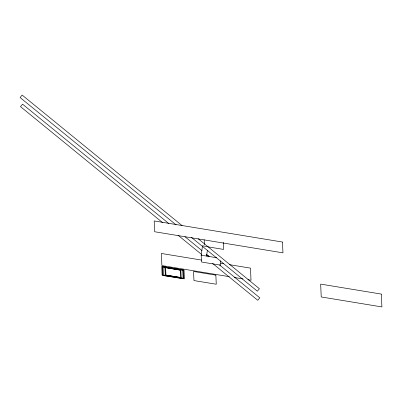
<?xml version="1.0" encoding="UTF-8"?>
<svg xmlns="http://www.w3.org/2000/svg" width="402" height="402" viewBox="0 0 402 402"><rect width="100%" height="100%" fill="white"/><g stroke="black" fill="none" stroke-linecap="round" stroke-linejoin="round"><path stroke-width="0.6" d="M220.412 260.813L220.597 265.154L201.482 262.014L201.186 255.19L202.518 245.788L207.899 246.672M206.568 256.074L207.397 250.2M208.06 256.958L208.296 255.772L206.502 255.476M166.322 267.747L165.594 267.722L165.931 275.119L180.558 277.506L180.212 270.114L165.217 267.571L164.951 267.616L165.307 275.033L181.191 277.616L180.805 270.184L166.292 267.667M207.543 246.778L223.577 249.416L223.266 242.316M201.186 255.19L216.603 257.722M201.588 260.084L161.363 253.471L161.895 265.576L229.346 276.671M220.773 263.24L223.869 263.747M229.436 264.667L250.476 268.124L251.009 280.234L247.913 279.727M234.301 277.486L242.964 278.913M163.709 275.516L183.734 278.732L183.392 269.988L162.393 266.506L162.75 275.244L163.498 275.481M163.639 275.506L162.112 275.144L161.8 266.38L184.031 270.094L184.377 278.842L163.473 275.551M182.106 225.622L22.15 95.068L20.1 97.545L176.161 224.924M198.146 238.718L259.406 288.716L257.355 291.194L191.236 237.225M168.89 223.607L22.547 104.163L20.497 106.641L162.463 222.512M184.935 236.703L201.95 250.592M206.326 254.159L209.241 256.541M219.452 264.878L259.803 297.812L257.752 300.289L212.537 263.385M178.021 235.21L201.844 254.657M204.176 239.763L204.382 244.496M163.031 267.074L163.438 274.963L183.116 278.159L182.734 270.29L163.031 267.074M282.48 242.039L154.192 220.939L154.664 231.743L282.953 252.843L282.48 242.039M381.337 294.088L320.665 284.113L321.223 296.957L381.9 306.932L381.337 294.088M215.859 275.139L193.558 271.471L193.955 280.566L216.256 284.234L215.859 275.139"/></g></svg>
